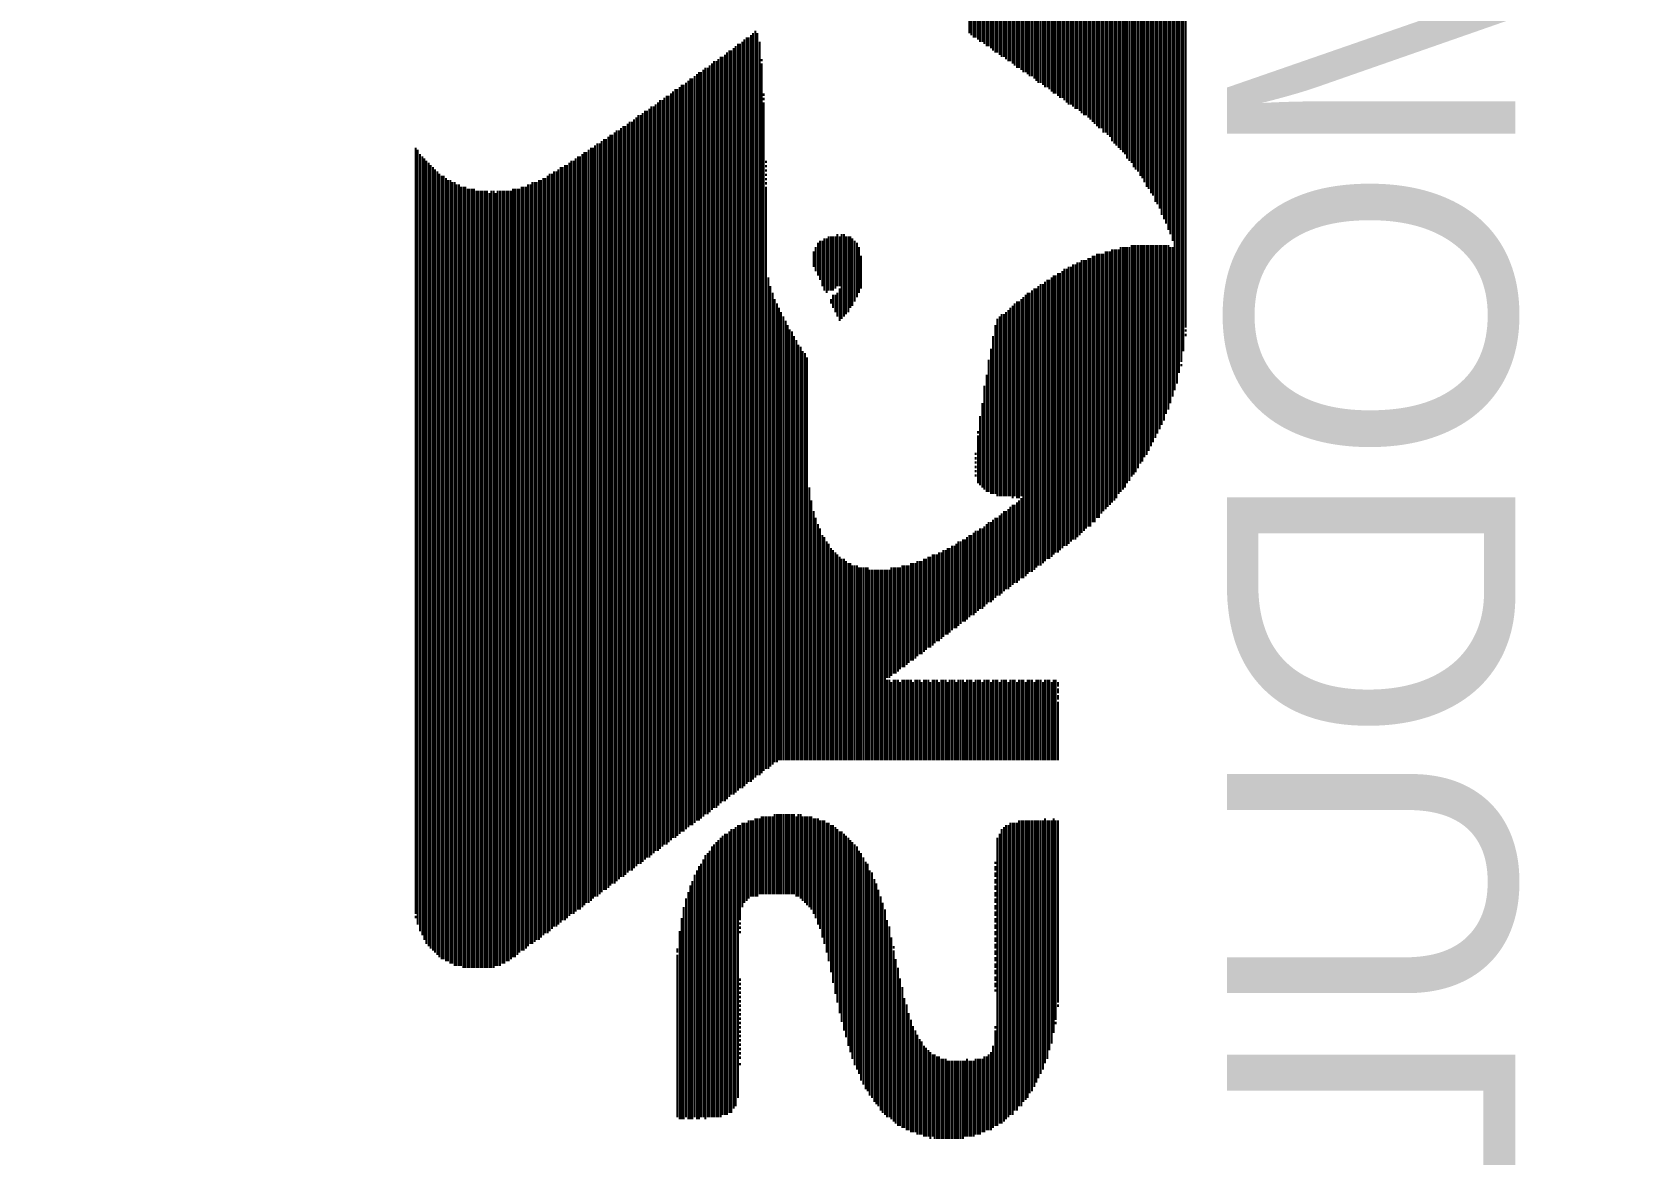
# Model space of a CAD drawing. Extents: x -163 to 81, y -104 to 74.
# Drawn here: x -101.23 to -96.873, y -23.603 to -20.541 of the extents above; entities that cross this region are included whole.
import ezdxf

# ---------------------------------------------------------------- set-up
doc = ezdxf.new("R2010")
doc.units = 0
doc.layers.add('PG_DISPLAY_TOP', color=85, linetype='CONTINUOUS')
doc.layers.add('PG_SILKSCREEN_TOP', color=7, linetype='CONTINUOUS')

msp = doc.modelspace()

# ---------------------------------------------------------------- linework, layer by layer
at = {"layer": 'PG_DISPLAY_TOP', "const_width": 0.1524}
msp.add_lwpolyline([(-102.489, -9.4996, 1), (-102.489, -52.4764, 1), (-102.489, -9.4996)], format="xyb", dxfattribs=at)
at = {"layer": 'PG_DISPLAY_TOP'}
for points in [[(-98.67138, -18.513552), (-98.67138, -20.544282)], [(-98.665538, -18.519394), (-98.665538, -20.550378)], [(-98.659696, -18.525236), (-98.659696, -20.55622)], [(-98.653854, -18.525236), (-98.653854, -20.55622)], [(-98.648012, -18.531078), (-98.648012, -20.562062)], [(-98.641916, -18.537174), (-98.641916, -20.568158)], [(-98.636074, -18.543016), (-98.636074, -20.568158)], [(-98.630232, -18.548858), (-98.630232, -20.574)], [(-98.62439, -18.548858), (-98.62439, -20.579842)], [(-98.618294, -18.5547), (-98.618294, -20.579842)], [(-98.612452, -18.560796), (-98.612452, -20.585684)], [(-98.60661, -18.566638), (-98.60661, -20.59178)], [(-98.600514, -18.566638), (-98.600514, -20.597622)], [(-98.594672, -18.57248), (-98.594672, -20.597622)], [(-98.58883, -18.578322), (-98.58883, -20.603464)], [(-98.582988, -18.584418), (-98.582988, -20.609306)], [(-98.576892, -18.59026), (-98.576892, -20.609306)], [(-98.57105, -18.59026), (-98.57105, -20.615402)], [(-98.565208, -18.596102), (-98.565208, -20.621244)], [(-98.559366, -18.601944), (-98.559366, -20.621244)], [(-98.553524, -18.607786), (-98.553524, -20.627086)], [(-98.547428, -18.613882), (-98.547428, -20.632928)], [(-98.541586, -18.613882), (-98.541586, -20.639024)], [(-98.535744, -18.619724), (-98.535744, -20.639024)], [(-98.529902, -18.625566), (-98.529902, -20.644866)], [(-98.523806, -18.631662), (-98.523806, -20.650708)], [(-98.517964, -18.631662), (-98.517964, -20.650708)], [(-98.512122, -18.637504), (-98.512122, -20.65655)], [(-98.50628, -18.643346), (-98.50628, -20.662392)], [(-98.500184, -18.649188), (-98.500184, -20.662392)], [(-98.494342, -18.655284), (-98.494342, -20.668488)], [(-98.4885, -18.655284), (-98.4885, -20.67433)], [(-98.482658, -18.661126), (-98.482658, -20.680172)], [(-98.476816, -18.666968), (-98.476816, -20.680172)], [(-98.47072, -18.67281), (-98.47072, -20.686014)], [(-98.464878, -18.67281), (-98.464878, -20.69211)], [(-98.458782, -18.678906), (-98.458782, -20.69211)], [(-98.45294, -18.684748), (-98.45294, -20.697952)], [(-98.447098, -18.69059), (-98.447098, -20.703794)], [(-98.441256, -18.696432), (-98.441256, -20.709636)], [(-98.435414, -18.696432), (-98.435414, -20.709636)], [(-98.429318, -18.702274), (-98.429318, -20.715732)], [(-98.423476, -18.70837), (-98.423476, -20.721574)], [(-98.417634, -18.714212), (-98.417634, -20.721574)], [(-98.411792, -18.720054), (-98.411792, -20.727416)], [(-98.405696, -18.720054), (-98.405696, -20.733512)], [(-98.399854, -18.725896), (-98.399854, -20.739354)], [(-98.394012, -18.731992), (-98.394012, -20.739354)], [(-98.38817, -18.737834), (-98.38817, -20.745196)], [(-98.382074, -18.737834), (-98.382074, -20.751038)], [(-98.376232, -18.743676), (-98.376232, -20.751038)], [(-98.37039, -18.749518), (-98.37039, -20.75688)], [(-98.364548, -18.755614), (-98.364548, -20.762976)], [(-98.358706, -18.761456), (-98.358706, -20.768818)], [(-98.35261, -18.761456), (-98.35261, -20.768818)], [(-98.346768, -18.767298), (-98.346768, -20.77466)], [(-98.340926, -18.77314), (-98.340926, -20.780502)], [(-98.335084, -18.779236), (-98.335084, -20.786598)], [(-98.328988, -18.785078), (-98.328988, -20.79244)], [(-98.323146, -18.79092), (-98.323146, -20.798282)], [(-98.317304, -18.797016), (-98.317304, -20.804124)], [(-98.311462, -18.802858), (-98.311462, -20.804124)], [(-98.305366, -18.8087), (-98.305366, -20.816062)], [(-98.299524, -18.814542), (-98.299524, -20.816062)], [(-98.293682, -18.820384), (-98.293682, -20.821904)], [(-98.287586, -18.82648), (-98.287586, -20.827746)], [(-98.281744, -18.832322), (-98.281744, -20.839684)], [(-98.275902, -18.838164), (-98.275902, -20.845526)], [(-98.27006, -18.844006), (-98.27006, -20.851368)], [(-98.264218, -18.850102), (-98.264218, -20.85721)], [(-98.258122, -18.855944), (-98.258122, -20.863306)], [(-98.25228, -18.867628), (-98.25228, -20.869148)], [(-98.246438, -18.873724), (-98.246438, -20.87499)], [(-98.240596, -18.879566), (-98.240596, -20.886928)], [(-98.2345, -18.89125), (-98.2345, -20.89277)], [(-98.228658, -18.897092), (-98.228658, -20.898612)], [(-98.222816, -18.903188), (-98.222816, -20.91055)], [(-98.216974, -18.914872), (-98.216974, -20.916392)], [(-98.210878, -18.920714), (-98.210878, -20.922234)], [(-98.205036, -18.932652), (-98.205036, -20.934172)], [(-98.199194, -18.938494), (-98.199194, -20.940014)], [(-98.193352, -18.950432), (-98.193352, -20.951698)], [(-98.18751, -18.956274), (-98.18751, -20.963636)], [(-98.181414, -18.968212), (-98.181414, -20.969478)], [(-98.175572, -18.979896), (-98.175572, -20.981416)], [(-98.16973, -18.99158), (-98.16973, -20.987258)], [(-98.163634, -19.003518), (-98.163634, -21.004784)], [(-98.157792, -19.015202), (-98.157792, -21.01088)], [(-98.15195, -19.02714), (-98.15195, -21.022818)], [(-98.146108, -19.038824), (-98.146108, -21.040344)], [(-98.140012, -19.050762), (-98.140012, -21.052282)], [(-98.13417, -19.068288), (-98.13417, -21.063966)], [(-98.128328, -19.080226), (-98.128328, -21.081746)], [(-98.122486, -19.098006), (-98.122486, -21.09343)], [(-98.11639, -19.115786), (-98.11639, -21.11121)], [(-98.110548, -19.133312), (-98.110548, -21.518626)], [(-98.104706, -19.156934), (-98.104706, -21.500846)], [(-98.098864, -19.174714), (-98.098864, -21.471382)], [(-98.093022, -19.21002), (-98.093022, -21.441918)], [(-98.086926, -19.239738), (-98.086926, -21.4122)], [(-98.081084, -19.304508), (-98.081084, -21.34743)], [(-99.285552, -20.562062), (-99.285552, -22.598888)], [(-99.27971, -20.55622), (-99.27971, -22.593046)], [(-99.273614, -20.55622), (-99.273614, -22.587204)], [(-99.267772, -20.550378), (-99.267772, -22.587204)], [(-99.26193, -20.544282), (-99.26193, -22.581362)], [(-99.256088, -20.53844), (-99.256088, -22.57552)], [(-99.249992, -20.544282), (-99.249992, -22.569424)], [(-99.350322, -20.609306), (-99.350322, -22.646132)], [(-99.34448, -20.609306), (-99.34448, -22.64029)], [(-99.338638, -20.603464), (-99.338638, -22.64029)], [(-99.332796, -20.597622), (-99.332796, -22.634448)], [(-99.3267, -20.59178), (-99.3267, -22.628606)], [(-99.320858, -20.59178), (-99.320858, -22.62251)], [(-99.315016, -20.585684), (-99.315016, -22.62251)], [(-99.309174, -20.579842), (-99.309174, -22.616668)], [(-99.303078, -20.574), (-99.303078, -22.610826)], [(-99.297236, -20.574), (-99.297236, -22.604984)], [(-99.291394, -20.568158), (-99.291394, -22.604984)], [(-99.24415, -20.568158), (-99.24415, -22.569424)], [(-99.409504, -20.650708), (-99.409504, -22.693376)], [(-99.403662, -20.650708), (-99.403662, -22.687534)], [(-99.39782, -20.644866), (-99.39782, -22.681692)], [(-99.391724, -20.639024), (-99.391724, -22.675596)], [(-99.385882, -20.639024), (-99.385882, -22.675596)], [(-99.38004, -20.632928), (-99.38004, -22.670008)], [(-99.374198, -20.627086), (-99.374198, -22.663912)], [(-99.368102, -20.621244), (-99.368102, -22.65807)], [(-99.36226, -20.621244), (-99.36226, -22.65807)], [(-99.356418, -20.615402), (-99.356418, -22.652228)], [(-99.238308, -20.615402), (-99.238308, -20.621244)], [(-99.238308, -20.627086), (-99.238308, -22.563582)], [(-99.46259, -20.69211), (-99.46259, -22.728936)], [(-99.456748, -20.686014), (-99.456748, -22.723094)], [(-99.450906, -20.686014), (-99.450906, -22.723094)], [(-99.44481, -20.680172), (-99.44481, -22.716998)], [(-99.438968, -20.67433), (-99.438968, -22.711156)], [(-99.433126, -20.668488), (-99.433126, -22.705314)], [(-99.427284, -20.668488), (-99.427284, -22.705314)], [(-99.421188, -20.662392), (-99.421188, -22.699472)], [(-99.415346, -20.65655), (-99.415346, -22.693376)], [(-99.527614, -20.739354), (-99.527614, -22.77618)], [(-99.521772, -20.733512), (-99.521772, -22.77618)], [(-99.515676, -20.727416), (-99.515676, -22.770084)], [(-99.509834, -20.727416), (-99.509834, -22.764242)], [(-99.503992, -20.721574), (-99.503992, -22.7584)], [(-99.497896, -20.715732), (-99.497896, -22.7584)], [(-99.492054, -20.715732), (-99.492054, -22.752558)], [(-99.486212, -20.709636), (-99.486212, -22.746716)], [(-99.48037, -20.703794), (-99.48037, -22.74062)], [(-99.474274, -20.697952), (-99.474274, -22.74062)], [(-99.468432, -20.697952), (-99.468432, -22.734778)], [(-99.232466, -20.709636), (-99.232466, -20.715732)], [(-99.232466, -20.721574), (-99.232466, -20.727416)], [(-99.232466, -20.733512), (-99.232466, -22.55774)], [(-99.586542, -20.780502), (-99.586542, -22.823424)], [(-99.5807, -20.77466), (-99.5807, -22.817582)], [(-99.574858, -20.768818), (-99.574858, -22.811486)], [(-99.569016, -20.768818), (-99.569016, -22.811486)], [(-99.56292, -20.762976), (-99.56292, -22.805644)], [(-99.557078, -20.75688), (-99.557078, -22.799802)], [(-99.551236, -20.75688), (-99.551236, -22.793706)], [(-99.545394, -20.751038), (-99.545394, -22.793706)], [(-99.539298, -20.745196), (-99.539298, -22.787864)], [(-99.533456, -20.745196), (-99.533456, -22.782022)], [(-99.657408, -20.827746), (-99.657408, -22.87651)], [(-99.651566, -20.821904), (-99.651566, -22.870668)], [(-99.645724, -20.821904), (-99.645724, -22.864826)], [(-99.639628, -20.816062), (-99.639628, -22.864826)], [(-99.633786, -20.81022), (-99.633786, -22.85873)], [(-99.627944, -20.81022), (-99.627944, -22.852888)], [(-99.622102, -20.804124), (-99.622102, -22.847046)], [(-99.616006, -20.798282), (-99.616006, -22.847046)], [(-99.610164, -20.798282), (-99.610164, -22.841204)], [(-99.604322, -20.79244), (-99.604322, -22.835108)], [(-99.59848, -20.786598), (-99.59848, -22.829266)], [(-99.592384, -20.786598), (-99.592384, -22.829266)], [(-100.182934, -20.85721), (-100.182934, -22.947376)], [(-100.177092, -20.863306), (-100.177092, -22.97684)], [(-99.722432, -20.869148), (-99.722432, -22.923754)], [(-99.71659, -20.869148), (-99.71659, -22.917912)], [(-99.710494, -20.863306), (-99.710494, -22.917912)], [(-99.704652, -20.85721), (-99.704652, -22.911816)], [(-99.69881, -20.85721), (-99.69881, -22.905974)], [(-99.692968, -20.851368), (-99.692968, -22.900132)], [(-99.687126, -20.845526), (-99.687126, -22.900132)], [(-99.68103, -20.845526), (-99.68103, -22.89429)], [(-99.675188, -20.839684), (-99.675188, -22.888194)], [(-99.669092, -20.833588), (-99.669092, -22.882352)], [(-99.663504, -20.833588), (-99.663504, -22.882352)], [(-100.170996, -20.87499), (-100.170996, -22.99462)], [(-100.165154, -20.881086), (-100.165154, -23.006304)], [(-100.159312, -20.886928), (-100.159312, -23.018242)], [(-100.15347, -20.89277), (-100.15347, -23.029926)], [(-100.147374, -20.898612), (-100.147374, -23.036022)], [(-100.141532, -20.904708), (-100.141532, -23.041864)], [(-100.13569, -20.91055), (-100.13569, -23.047706)], [(-99.787202, -20.91055), (-99.787202, -22.970998)], [(-99.78136, -20.91055), (-99.78136, -22.965156)], [(-99.775518, -20.904708), (-99.775518, -22.965156)], [(-99.769676, -20.904708), (-99.769676, -22.959314)], [(-99.76358, -20.898612), (-99.76358, -22.953218)], [(-99.757738, -20.89277), (-99.757738, -22.947376)], [(-99.751896, -20.89277), (-99.751896, -22.947376)], [(-99.746054, -20.886928), (-99.746054, -22.94128)], [(-99.740212, -20.881086), (-99.740212, -22.935438)], [(-99.734116, -20.881086), (-99.734116, -22.935438)], [(-99.728274, -20.87499), (-99.728274, -22.929596)], [(-99.226624, -20.89277), (-99.226624, -20.898612)], [(-99.226624, -20.904708), (-99.226624, -20.91055)], [(-100.129848, -20.916392), (-100.129848, -23.053548)], [(-100.124006, -20.922234), (-100.124006, -23.05939)], [(-100.11791, -20.928076), (-100.11791, -23.065486)], [(-100.112068, -20.934172), (-100.112068, -23.071328)], [(-100.106226, -20.934172), (-100.106226, -23.071328)], [(-100.100384, -20.940014), (-100.100384, -23.07717)], [(-100.094288, -20.945856), (-100.094288, -23.07717)], [(-100.088446, -20.945856), (-100.088446, -23.083012)], [(-100.082604, -20.951698), (-100.082604, -23.083012)], [(-100.076508, -20.951698), (-100.076508, -23.089108)], [(-100.070666, -20.957794), (-100.070666, -23.089108)], [(-100.064824, -20.957794), (-100.064824, -23.089108)], [(-99.875848, -20.957794), (-99.875848, -23.036022)], [(-99.870006, -20.957794), (-99.870006, -23.029926)], [(-99.864164, -20.951698), (-99.864164, -23.029926)], [(-99.858322, -20.951698), (-99.858322, -23.024084)], [(-99.852226, -20.951698), (-99.852226, -23.018242)], [(-99.846384, -20.945856), (-99.846384, -23.018242)], [(-99.840542, -20.945856), (-99.840542, -23.0124)], [(-99.8347, -20.940014), (-99.8347, -23.006304)], [(-99.828604, -20.940014), (-99.828604, -23.000462)], [(-99.822762, -20.934172), (-99.822762, -23.000462)], [(-99.81692, -20.928076), (-99.81692, -22.99462)], [(-99.811078, -20.928076), (-99.811078, -22.988778)], [(-99.804982, -20.922234), (-99.804982, -22.982682)], [(-99.79914, -20.922234), (-99.79914, -22.982682)], [(-99.793298, -20.916392), (-99.793298, -22.97684)], [(-99.226624, -20.916392), (-99.226624, -20.922234)], [(-99.226624, -20.928076), (-99.226624, -20.934172)], [(-99.226624, -20.940014), (-99.226624, -20.945856)], [(-99.226624, -20.951698), (-99.226624, -20.957794)], [(-100.058982, -20.963636), (-100.058982, -23.089108)], [(-100.052886, -20.963636), (-100.052886, -23.09495)], [(-100.047044, -20.963636), (-100.047044, -23.09495)], [(-100.041202, -20.969478), (-100.041202, -23.09495)], [(-100.03536, -20.969478), (-100.03536, -23.09495)], [(-100.029518, -20.969478), (-100.029518, -23.09495)], [(-100.023422, -20.969478), (-100.023422, -23.09495)], [(-100.01758, -20.97532), (-100.01758, -23.09495)], [(-100.011738, -20.97532), (-100.011738, -23.09495)], [(-100.005896, -20.97532), (-100.005896, -23.09495)], [(-99.9998, -20.97532), (-99.9998, -23.09495)], [(-99.993958, -20.97532), (-99.993958, -23.09495)], [(-99.988116, -20.97532), (-99.988116, -23.09495)], [(-99.982274, -20.981416), (-99.982274, -23.09495)], [(-99.976178, -20.97532), (-99.976178, -23.09495)], [(-99.970336, -20.97532), (-99.970336, -23.09495)], [(-99.964494, -20.981416), (-99.964494, -23.089108)], [(-99.958652, -20.97532), (-99.958652, -23.089108)], [(-99.95281, -20.97532), (-99.95281, -23.089108)], [(-99.946714, -20.97532), (-99.946714, -23.083012)], [(-99.940872, -20.97532), (-99.940872, -23.083012)], [(-99.934776, -20.97532), (-99.934776, -23.07717)], [(-99.928934, -20.97532), (-99.928934, -23.07717)], [(-99.923092, -20.97532), (-99.923092, -23.071328)], [(-99.91725, -20.969478), (-99.91725, -23.065486)], [(-99.911408, -20.969478), (-99.911408, -23.065486)], [(-99.905312, -20.969478), (-99.905312, -23.05939)], [(-99.89947, -20.969478), (-99.89947, -23.053548)], [(-99.893628, -20.963636), (-99.893628, -23.047706)], [(-99.887786, -20.963636), (-99.887786, -23.047706)], [(-99.88169, -20.963636), (-99.88169, -23.041864)], [(-99.226624, -20.963636), (-99.226624, -22.551898)], [(-99.090734, -21.12899), (-99.090734, -21.194014)], [(-99.084892, -21.117052), (-99.084892, -21.205698)], [(-99.078796, -21.11121), (-99.078796, -21.217382)], [(-99.072954, -21.11121), (-99.072954, -21.235162)], [(-99.067112, -21.105368), (-99.067112, -21.2471)], [(-99.061016, -21.105368), (-99.061016, -21.252942)], [(-99.055174, -21.099526), (-99.055174, -21.2471)], [(-99.049332, -21.099526), (-99.049332, -21.2471)], [(-99.04349, -21.099526), (-99.04349, -21.2471)], [(-99.037394, -21.099526), (-99.037394, -21.241004)], [(-99.031552, -21.09343), (-99.031552, -21.235162)], [(-99.02571, -21.099526), (-99.02571, -21.235162)], [(-99.019868, -21.09343), (-99.019868, -21.323808)], [(-99.014026, -21.09343), (-99.014026, -21.317966)], [(-99.00793, -21.099526), (-99.00793, -21.31187)], [(-99.002088, -21.099526), (-99.002088, -21.306028)], [(-98.996246, -21.099526), (-98.996246, -21.29409)], [(-98.990404, -21.105368), (-98.990404, -21.288248)], [(-98.984308, -21.11121), (-98.984308, -21.276564)], [(-98.978466, -21.117052), (-98.978466, -21.264626)], [(-98.972624, -21.12899), (-98.972624, -21.252942)], [(-98.258122, -21.12899), (-98.258122, -21.795994)], [(-98.25228, -21.12899), (-98.25228, -21.790152)], [(-98.246438, -21.12899), (-98.246438, -21.78431)], [(-98.240596, -21.12899), (-98.240596, -21.772372)], [(-98.2345, -21.12899), (-98.2345, -21.76653)], [(-98.228658, -21.122894), (-98.228658, -21.754592)], [(-98.222816, -21.122894), (-98.222816, -21.749004)], [(-98.216974, -21.122894), (-98.216974, -21.742908)], [(-98.210878, -21.122894), (-98.210878, -21.731224)], [(-98.205036, -21.122894), (-98.205036, -21.719286)], [(-98.199194, -21.122894), (-98.199194, -21.713444)], [(-98.193352, -21.122894), (-98.193352, -21.701506)], [(-98.18751, -21.122894), (-98.18751, -21.695664)], [(-98.181414, -21.122894), (-98.181414, -21.68398)], [(-98.175572, -21.122894), (-98.175572, -21.672042)], [(-98.16973, -21.122894), (-98.16973, -21.660358)], [(-98.163634, -21.122894), (-98.163634, -21.64842)], [(-98.157792, -21.122894), (-98.157792, -21.636736)], [(-98.15195, -21.122894), (-98.15195, -21.624798)], [(-98.146108, -21.122894), (-98.146108, -21.613114)], [(-98.140012, -21.122894), (-98.140012, -21.601176)], [(-98.13417, -21.122894), (-98.13417, -21.583396)], [(-98.128328, -21.122894), (-98.128328, -21.571712)], [(-98.122486, -21.12899), (-98.122486, -21.553932)], [(-98.11639, -21.12899), (-98.11639, -21.536406)], [(-99.096576, -21.140674), (-99.096576, -21.182076)], [(-98.966782, -21.152612), (-98.966782, -21.241004)], [(-98.38817, -21.176234), (-98.38817, -21.926042)], [(-98.382074, -21.176234), (-98.382074, -21.926042)], [(-98.376232, -21.170138), (-98.376232, -21.919946)], [(-98.37039, -21.170138), (-98.37039, -21.914104)], [(-98.364548, -21.164296), (-98.364548, -21.908262)], [(-98.358706, -21.164296), (-98.358706, -21.90242)], [(-98.35261, -21.164296), (-98.35261, -21.896324)], [(-98.346768, -21.158454), (-98.346768, -21.890482)], [(-98.340926, -21.158454), (-98.340926, -21.890482)], [(-98.335084, -21.152612), (-98.335084, -21.878798)], [(-98.328988, -21.152612), (-98.328988, -21.878798)], [(-98.323146, -21.146516), (-98.323146, -21.86686)], [(-98.317304, -21.146516), (-98.317304, -21.86686)], [(-98.311462, -21.146516), (-98.311462, -21.855176)], [(-98.305366, -21.146516), (-98.305366, -21.84908)], [(-98.299524, -21.140674), (-98.299524, -21.843238)], [(-98.293682, -21.140674), (-98.293682, -21.837396)], [(-98.287586, -21.140674), (-98.287586, -21.831554)], [(-98.281744, -21.134832), (-98.281744, -21.825712)], [(-98.275902, -21.134832), (-98.275902, -21.819616)], [(-98.27006, -21.134832), (-98.27006, -21.813774)], [(-98.264218, -21.134832), (-98.264218, -21.80209)], [(-99.220528, -21.21154), (-99.220528, -22.551898)], [(-98.458782, -21.217382), (-98.458782, -21.979128)], [(-98.45294, -21.217382), (-98.45294, -21.979128)], [(-98.447098, -21.21154), (-98.447098, -21.973286)], [(-98.441256, -21.205698), (-98.441256, -21.96719)], [(-98.435414, -21.205698), (-98.435414, -21.961348)], [(-98.429318, -21.199856), (-98.429318, -21.961348)], [(-98.423476, -21.199856), (-98.423476, -21.955506)], [(-98.417634, -21.194014), (-98.417634, -21.949664)], [(-98.411792, -21.187918), (-98.411792, -21.943822)], [(-98.405696, -21.187918), (-98.405696, -21.943822)], [(-98.399854, -21.182076), (-98.399854, -21.937726)], [(-98.394012, -21.182076), (-98.394012, -21.931884)], [(-99.214686, -21.235162), (-99.214686, -22.545802)], [(-99.20859, -21.252942), (-99.20859, -22.53996)], [(-99.04349, -21.258784), (-99.04349, -21.29409)], [(-99.037394, -21.258784), (-99.037394, -21.306028)], [(-99.031552, -21.252942), (-99.031552, -21.317966)], [(-99.02571, -21.241004), (-99.02571, -21.32965)], [(-98.517964, -21.258784), (-98.517964, -22.026372)], [(-98.512122, -21.252942), (-98.512122, -22.020276)], [(-98.50628, -21.252942), (-98.50628, -22.014434)], [(-98.500184, -21.2471), (-98.500184, -22.014434)], [(-98.494342, -21.241004), (-98.494342, -22.008592)], [(-98.4885, -21.241004), (-98.4885, -22.00275)], [(-98.482658, -21.235162), (-98.482658, -21.996908)], [(-98.476816, -21.22932), (-98.476816, -21.996908)], [(-98.47072, -21.22932), (-98.47072, -21.990812)], [(-98.464878, -21.223478), (-98.464878, -21.98497)], [(-99.202748, -21.270722), (-99.202748, -22.534118)], [(-99.196906, -21.282406), (-99.196906, -22.534118)], [(-99.191064, -21.29409), (-99.191064, -22.528276)], [(-99.185222, -21.306028), (-99.185222, -22.528276)], [(-99.049332, -21.270722), (-99.049332, -21.282406)], [(-98.57105, -21.306028), (-98.57105, -21.807932)], [(-98.565208, -21.300186), (-98.565208, -21.807932)], [(-98.559366, -21.29409), (-98.559366, -21.807932)], [(-98.553524, -21.288248), (-98.553524, -21.813774)], [(-98.547428, -21.282406), (-98.547428, -21.807932)], [(-98.541586, -21.276564), (-98.541586, -21.813774)], [(-98.535744, -21.276564), (-98.535744, -21.813774)], [(-98.529902, -21.270722), (-98.529902, -21.807932)], [(-98.523806, -21.264626), (-98.523806, -22.032214)], [(-99.179126, -21.317966), (-99.179126, -22.528276)], [(-99.173284, -21.32965), (-99.173284, -22.528276)], [(-99.167442, -21.341588), (-99.167442, -22.528276)], [(-98.600514, -21.341588), (-98.600514, -21.80209)], [(-98.594672, -21.323808), (-98.594672, -21.807932)], [(-98.58883, -21.317966), (-98.58883, -21.807932)], [(-98.582988, -21.31187), (-98.582988, -21.807932)], [(-98.576892, -21.31187), (-98.576892, -21.807932)], [(-99.1616, -21.353272), (-99.1616, -22.528276)], [(-99.155504, -21.359114), (-99.155504, -22.528276)], [(-99.149662, -21.371052), (-99.149662, -22.528276)], [(-99.14382, -21.382736), (-99.14382, -22.528276)], [(-99.137978, -21.394674), (-99.137978, -22.528276)], [(-98.60661, -21.371052), (-98.60661, -21.80209)], [(-98.081084, -21.353272), (-98.081084, -21.359114)], [(-98.081084, -21.36521), (-98.081084, -21.371052)], [(-99.131882, -21.400516), (-99.131882, -22.528276)], [(-99.12604, -21.4122), (-99.12604, -22.528276)], [(-99.120198, -21.418296), (-99.120198, -22.528276)], [(-99.114356, -21.42998), (-99.114356, -22.528276)], [(-98.618294, -21.435822), (-98.618294, -21.795994)], [(-98.612452, -21.406358), (-98.612452, -21.80209)], [(-98.62439, -21.477224), (-98.62439, -21.795994)], [(-98.093022, -21.44776), (-98.093022, -21.453602)], [(-98.630232, -21.506688), (-98.630232, -21.790152)], [(-98.636074, -21.553932), (-98.636074, -21.78431)], [(-98.641916, -21.589492), (-98.641916, -21.778468)], [(-98.648012, -21.630894), (-98.648012, -21.636736)], [(-98.648012, -21.642578), (-98.648012, -21.772372)], [(-98.653854, -21.689822), (-98.653854, -21.695664)], [(-98.653854, -21.701506), (-98.653854, -21.707602)], [(-98.653854, -21.713444), (-98.653854, -21.719286)], [(-98.653854, -21.725128), (-98.653854, -21.731224)], [(-98.653854, -21.737066), (-98.653854, -21.742908)], [(-99.108514, -21.78431), (-99.108514, -22.528276)], [(-98.653854, -21.749004), (-98.653854, -21.754592)], [(-99.102418, -21.819616), (-99.102418, -22.528276)], [(-98.541586, -21.825712), (-98.541586, -22.044152)], [(-98.535744, -21.819616), (-98.535744, -22.038056)], [(-98.529902, -21.813774), (-98.529902, -22.032214)], [(-99.096576, -21.84908), (-99.096576, -22.528276)], [(-99.090734, -21.86686), (-99.090734, -22.528276)], [(-98.60661, -21.872702), (-98.60661, -22.091396)], [(-98.600514, -21.86686), (-98.600514, -22.0853)], [(-98.594672, -21.86686), (-98.594672, -22.079458)], [(-98.58883, -21.861018), (-98.58883, -22.079458)], [(-98.582988, -21.855176), (-98.582988, -22.073616)], [(-98.576892, -21.84908), (-98.576892, -22.06752)], [(-98.57105, -21.84908), (-98.57105, -22.061678)], [(-98.565208, -21.843238), (-98.565208, -22.061678)], [(-98.559366, -21.837396), (-98.559366, -22.055836)], [(-98.553524, -21.831554), (-98.553524, -22.049994)], [(-98.547428, -21.831554), (-98.547428, -22.044152)], [(-99.084892, -21.88464), (-99.084892, -22.528276)], [(-99.078796, -21.896324), (-99.078796, -22.528276)], [(-99.072954, -21.914104), (-99.072954, -22.528276)], [(-98.67138, -21.914104), (-98.67138, -22.138386)], [(-98.665538, -21.914104), (-98.665538, -22.132544)], [(-98.659696, -21.908262), (-98.659696, -22.132544)], [(-98.653854, -21.90242), (-98.653854, -22.126702)], [(-98.648012, -21.90242), (-98.648012, -22.12086)], [(-98.641916, -21.896324), (-98.641916, -22.115018)], [(-98.636074, -21.896324), (-98.636074, -22.115018)], [(-98.630232, -21.890482), (-98.630232, -22.108922)], [(-98.62439, -21.88464), (-98.62439, -22.10308)], [(-98.618294, -21.878798), (-98.618294, -22.097238)], [(-98.612452, -21.878798), (-98.612452, -22.097238)], [(-99.067112, -21.919946), (-99.067112, -22.528276)], [(-99.061016, -21.931884), (-99.061016, -22.528276)], [(-99.055174, -21.937726), (-99.055174, -22.528276)], [(-99.049332, -21.949664), (-99.049332, -22.528276)], [(-99.04349, -21.955506), (-99.04349, -22.528276)], [(-99.037394, -21.961348), (-99.037394, -22.528276)], [(-98.754184, -21.961348), (-98.754184, -22.20341)], [(-98.748088, -21.961348), (-98.748088, -22.197568)], [(-98.742246, -21.955506), (-98.742246, -22.191726)], [(-98.736404, -21.955506), (-98.736404, -22.18563)], [(-98.730562, -21.949664), (-98.730562, -22.18563)], [(-98.72472, -21.949664), (-98.72472, -22.179788)], [(-98.718624, -21.943822), (-98.718624, -22.173946)], [(-98.712782, -21.943822), (-98.712782, -22.168104)], [(-98.70694, -21.937726), (-98.70694, -22.168104)], [(-98.701098, -21.931884), (-98.701098, -22.162008)], [(-98.695002, -21.931884), (-98.695002, -22.156166)], [(-98.68916, -21.926042), (-98.68916, -22.150324)], [(-98.683318, -21.926042), (-98.683318, -22.150324)], [(-98.677476, -21.919946), (-98.677476, -22.144482)], [(-99.031552, -21.96719), (-99.031552, -22.528276)], [(-99.02571, -21.973286), (-99.02571, -22.528276)], [(-99.019868, -21.979128), (-99.019868, -22.528276)], [(-99.014026, -21.979128), (-99.014026, -22.528276)], [(-99.00793, -21.98497), (-99.00793, -22.528276)], [(-99.002088, -21.990812), (-99.002088, -22.528276)], [(-98.996246, -21.990812), (-98.996246, -22.528276)], [(-98.990404, -21.996908), (-98.990404, -22.528276)], [(-98.984308, -21.996908), (-98.984308, -22.528276)], [(-98.978466, -21.996908), (-98.978466, -22.528276)], [(-98.972624, -22.00275), (-98.972624, -22.528276)], [(-98.966782, -22.00275), (-98.966782, -22.528276)], [(-98.960686, -22.00275), (-98.960686, -22.528276)], [(-98.954844, -22.00275), (-98.954844, -22.528276)], [(-98.949002, -22.00275), (-98.949002, -22.528276)], [(-98.883978, -22.00275), (-98.883978, -22.297898)], [(-98.878136, -22.00275), (-98.878136, -22.292056)], [(-98.872294, -22.00275), (-98.872294, -22.292056)], [(-98.866198, -22.00275), (-98.866198, -22.286214)], [(-98.860356, -22.00275), (-98.860356, -22.280118)], [(-98.854514, -21.996908), (-98.854514, -22.274276)], [(-98.848672, -21.996908), (-98.848672, -22.274276)], [(-98.842576, -21.996908), (-98.842576, -22.268434)], [(-98.836734, -21.996908), (-98.836734, -22.262592)], [(-98.830892, -21.990812), (-98.830892, -22.256496)], [(-98.82505, -21.990812), (-98.82505, -22.256496)], [(-98.819208, -21.990812), (-98.819208, -22.250654)], [(-98.813112, -21.98497), (-98.813112, -22.244812)], [(-98.80727, -21.98497), (-98.80727, -22.23897)], [(-98.801428, -21.98497), (-98.801428, -22.23897)], [(-98.795586, -21.979128), (-98.795586, -22.232874)], [(-98.78949, -21.979128), (-98.78949, -22.227032)], [(-98.783648, -21.973286), (-98.783648, -22.22119)], [(-98.777806, -21.973286), (-98.777806, -22.22119)], [(-98.771964, -21.96719), (-98.771964, -22.215094)], [(-98.765868, -21.96719), (-98.765868, -22.209506)], [(-98.760026, -21.96719), (-98.760026, -22.20341)], [(-98.94316, -22.008592), (-98.94316, -22.528276)], [(-98.937318, -22.008592), (-98.937318, -22.528276)], [(-98.931222, -22.008592), (-98.931222, -22.528276)], [(-98.92538, -22.008592), (-98.92538, -22.528276)], [(-98.919538, -22.008592), (-98.919538, -22.528276)], [(-98.913442, -22.008592), (-98.913442, -22.528276)], [(-98.9076, -22.008592), (-98.9076, -22.528276)], [(-98.901758, -22.008592), (-98.901758, -22.528276)], [(-98.895916, -22.008592), (-98.895916, -22.30374)], [(-98.88982, -22.008592), (-98.88982, -22.30374)], [(-98.895916, -22.309582), (-98.895916, -22.528276)], [(-98.88982, -22.309582), (-98.88982, -22.528276)], [(-98.878136, -22.309582), (-98.878136, -22.528276)], [(-98.872294, -22.309582), (-98.872294, -22.528276)], [(-98.866198, -22.309582), (-98.866198, -22.528276)], [(-98.854514, -22.309582), (-98.854514, -22.528276)], [(-98.848672, -22.309582), (-98.848672, -22.528276)], [(-98.842576, -22.309582), (-98.842576, -22.528276)], [(-98.836734, -22.309582), (-98.836734, -22.528276)], [(-98.830892, -22.309582), (-98.830892, -22.528276)], [(-98.819208, -22.309582), (-98.819208, -22.528276)], [(-98.813112, -22.309582), (-98.813112, -22.528276)], [(-98.80727, -22.309582), (-98.80727, -22.528276)], [(-98.795586, -22.309582), (-98.795586, -22.528276)], [(-98.78949, -22.309582), (-98.78949, -22.528276)], [(-98.783648, -22.309582), (-98.783648, -22.528276)], [(-98.771964, -22.309582), (-98.771964, -22.528276)], [(-98.765868, -22.309582), (-98.765868, -22.528276)], [(-98.760026, -22.309582), (-98.760026, -22.528276)], [(-98.748088, -22.309582), (-98.748088, -22.528276)], [(-98.742246, -22.309582), (-98.742246, -22.528276)], [(-98.736404, -22.309582), (-98.736404, -22.528276)], [(-98.72472, -22.309582), (-98.72472, -22.528276)], [(-98.718624, -22.309582), (-98.718624, -22.528276)], [(-98.712782, -22.309582), (-98.712782, -22.528276)], [(-98.701098, -22.309582), (-98.701098, -22.528276)], [(-98.695002, -22.309582), (-98.695002, -22.528276)], [(-98.68916, -22.309582), (-98.68916, -22.528276)], [(-98.677476, -22.309582), (-98.677476, -22.528276)], [(-98.67138, -22.309582), (-98.67138, -22.528276)], [(-98.665538, -22.309582), (-98.665538, -22.528276)], [(-98.653854, -22.309582), (-98.653854, -22.528276)], [(-98.648012, -22.309582), (-98.648012, -22.528276)], [(-98.641916, -22.309582), (-98.641916, -22.528276)], [(-98.630232, -22.309582), (-98.630232, -22.528276)], [(-98.62439, -22.309582), (-98.62439, -22.528276)], [(-98.618294, -22.309582), (-98.618294, -22.528276)], [(-98.60661, -22.309582), (-98.60661, -22.528276)], [(-98.600514, -22.309582), (-98.600514, -22.528276)], [(-98.594672, -22.309582), (-98.594672, -22.528276)], [(-98.582988, -22.309582), (-98.582988, -22.528276)], [(-98.576892, -22.309582), (-98.576892, -22.528276)], [(-98.57105, -22.309582), (-98.57105, -22.528276)], [(-98.559366, -22.309582), (-98.559366, -22.528276)], [(-98.553524, -22.309582), (-98.553524, -22.528276)], [(-98.547428, -22.309582), (-98.547428, -22.528276)], [(-98.535744, -22.309582), (-98.535744, -22.528276)], [(-98.529902, -22.309582), (-98.529902, -22.528276)], [(-98.523806, -22.309582), (-98.523806, -22.528276)], [(-98.512122, -22.309582), (-98.512122, -22.528276)], [(-98.50628, -22.309582), (-98.50628, -22.528276)], [(-98.500184, -22.309582), (-98.500184, -22.528276)], [(-98.4885, -22.309582), (-98.4885, -22.528276)], [(-98.482658, -22.309582), (-98.482658, -22.528276)], [(-98.476816, -22.309582), (-98.476816, -22.528276)], [(-98.464878, -22.309582), (-98.464878, -22.528276)], [(-98.458782, -22.309582), (-98.458782, -22.528276)], [(-98.45294, -22.309582), (-98.45294, -22.528276)], [(-98.441256, -22.309582), (-98.441256, -22.528276)], [(-98.435414, -22.309582), (-98.435414, -22.528276)], [(-98.883978, -22.315678), (-98.883978, -22.528276)], [(-98.860356, -22.315678), (-98.860356, -22.528276)], [(-98.82505, -22.315678), (-98.82505, -22.528276)], [(-98.801428, -22.315678), (-98.801428, -22.528276)], [(-98.777806, -22.315678), (-98.777806, -22.528276)], [(-98.754184, -22.315678), (-98.754184, -22.528276)], [(-98.730562, -22.315678), (-98.730562, -22.528276)], [(-98.70694, -22.315678), (-98.70694, -22.528276)], [(-98.683318, -22.315678), (-98.683318, -22.528276)], [(-98.659696, -22.315678), (-98.659696, -22.528276)], [(-98.636074, -22.315678), (-98.636074, -22.528276)], [(-98.612452, -22.315678), (-98.612452, -22.528276)], [(-98.58883, -22.315678), (-98.58883, -22.528276)], [(-98.565208, -22.315678), (-98.565208, -22.528276)], [(-98.541586, -22.315678), (-98.541586, -22.528276)], [(-98.517964, -22.315678), (-98.517964, -22.528276)], [(-98.494342, -22.315678), (-98.494342, -22.528276)], [(-98.47072, -22.315678), (-98.47072, -22.528276)], [(-98.447098, -22.315678), (-98.447098, -22.528276)], [(-98.429318, -22.315678), (-98.429318, -22.327362)], [(-98.429318, -22.333204), (-98.429318, -22.345142)], [(-98.429318, -22.350984), (-98.429318, -22.362922)], [(-98.429318, -22.368764), (-98.429318, -22.528276)], [(-99.291394, -22.699472), (-99.291394, -22.929596)], [(-99.285552, -22.699472), (-99.285552, -22.917912)], [(-99.27971, -22.699472), (-99.27971, -22.911816)], [(-99.273614, -22.693376), (-99.273614, -22.905974)], [(-99.267772, -22.693376), (-99.267772, -22.900132)], [(-99.26193, -22.693376), (-99.26193, -22.900132)], [(-99.256088, -22.687534), (-99.256088, -22.900132)], [(-99.249992, -22.687534), (-99.249992, -22.900132)], [(-99.24415, -22.687534), (-99.24415, -22.89429)], [(-99.238308, -22.681692), (-99.238308, -22.89429)], [(-99.232466, -22.681692), (-99.232466, -22.89429)], [(-99.226624, -22.681692), (-99.226624, -22.89429)], [(-99.220528, -22.681692), (-99.220528, -22.89429)], [(-99.214686, -22.681692), (-99.214686, -22.89429)], [(-99.20859, -22.681692), (-99.20859, -22.89429)], [(-99.202748, -22.675596), (-99.202748, -22.89429)], [(-99.196906, -22.675596), (-99.196906, -22.89429)], [(-99.191064, -22.675596), (-99.191064, -22.89429)], [(-99.185222, -22.675596), (-99.185222, -22.89429)], [(-99.179126, -22.675596), (-99.179126, -22.89429)], [(-99.173284, -22.675596), (-99.173284, -22.89429)], [(-99.167442, -22.675596), (-99.167442, -22.89429)], [(-99.1616, -22.675596), (-99.1616, -22.89429)], [(-99.155504, -22.675596), (-99.155504, -22.89429)], [(-99.149662, -22.675596), (-99.149662, -22.89429)], [(-99.14382, -22.681692), (-99.14382, -22.900132)], [(-99.137978, -22.675596), (-99.137978, -22.900132)], [(-99.131882, -22.675596), (-99.131882, -22.905974)], [(-99.12604, -22.681692), (-99.12604, -22.911816)], [(-99.120198, -22.681692), (-99.120198, -22.917912)], [(-99.114356, -22.681692), (-99.114356, -22.923754)], [(-99.108514, -22.681692), (-99.108514, -22.929596)], [(-99.102418, -22.681692), (-99.102418, -22.935438)], [(-99.096576, -22.687534), (-99.096576, -22.947376)], [(-99.090734, -22.687534), (-99.090734, -22.959314)], [(-99.084892, -22.687534), (-99.084892, -22.97684)], [(-99.078796, -22.693376), (-99.078796, -22.988778)], [(-99.072954, -22.693376), (-99.072954, -23.0124)], [(-99.067112, -22.693376), (-99.067112, -23.029926)], [(-99.061016, -22.699472), (-99.061016, -23.053548)], [(-99.055174, -22.699472), (-99.055174, -23.07717)], [(-98.559366, -22.699472), (-98.559366, -23.496524)], [(-98.553524, -22.699472), (-98.553524, -23.496524)], [(-98.547428, -22.699472), (-98.547428, -23.484586)], [(-98.541586, -22.699472), (-98.541586, -23.484586)], [(-98.535744, -22.693376), (-98.535744, -23.472902)], [(-98.529902, -22.693376), (-98.529902, -23.472902)], [(-98.523806, -22.693376), (-98.523806, -23.460964)], [(-98.517964, -22.693376), (-98.517964, -23.455122)], [(-98.512122, -22.693376), (-98.512122, -23.44928)], [(-98.50628, -22.693376), (-98.50628, -23.437342)], [(-98.500184, -22.693376), (-98.500184, -23.4315)], [(-98.494342, -22.693376), (-98.494342, -23.419816)], [(-98.4885, -22.693376), (-98.4885, -23.407878)], [(-98.482658, -22.693376), (-98.482658, -23.39594)], [(-98.476816, -22.693376), (-98.476816, -23.384256)], [(-98.47072, -22.693376), (-98.47072, -23.372318)], [(-98.464878, -22.687534), (-98.464878, -23.354792)], [(-98.458782, -22.693376), (-98.458782, -23.342854)], [(-98.45294, -22.693376), (-98.45294, -23.319232)], [(-98.447098, -22.693376), (-98.447098, -23.301706)], [(-98.441256, -22.687534), (-98.441256, -23.271988)], [(-98.435414, -22.693376), (-98.435414, -23.236682)], [(-98.429318, -22.693376), (-98.429318, -23.189438)], [(-99.350322, -22.74062), (-99.350322, -23.502366)], [(-99.34448, -22.734778), (-99.34448, -23.496524)], [(-99.338638, -22.728936), (-99.338638, -23.496524)], [(-99.332796, -22.728936), (-99.332796, -23.496524)], [(-99.3267, -22.723094), (-99.3267, -23.490428)], [(-99.320858, -22.716998), (-99.320858, -23.490428)], [(-99.315016, -22.716998), (-99.315016, -23.478744)], [(-99.309174, -22.711156), (-99.309174, -23.472902)], [(-99.303078, -22.705314), (-99.303078, -23.44928)], [(-99.297236, -22.705314), (-99.297236, -22.965156)], [(-99.049332, -22.705314), (-99.049332, -23.106888)], [(-99.04349, -22.705314), (-99.04349, -23.136352)], [(-99.037394, -22.711156), (-99.037394, -23.165816)], [(-99.031552, -22.716998), (-99.031552, -23.189438)], [(-99.02571, -22.723094), (-99.02571, -23.218902)], [(-99.019868, -22.723094), (-99.019868, -23.242524)], [(-99.014026, -22.728936), (-99.014026, -23.266146)], [(-99.00793, -22.734778), (-99.00793, -23.283926)], [(-99.002088, -22.74062), (-99.002088, -23.307548)], [(-98.594672, -22.74062), (-98.594672, -23.525988)], [(-98.58883, -22.728936), (-98.58883, -23.519892)], [(-98.582988, -22.716998), (-98.582988, -23.519892)], [(-98.576892, -22.711156), (-98.576892, -23.51405)], [(-98.57105, -22.705314), (-98.57105, -23.508208)], [(-98.565208, -22.705314), (-98.565208, -23.502366)], [(-99.391724, -22.787864), (-99.391724, -23.508208)], [(-99.385882, -22.782022), (-99.385882, -23.502366)], [(-99.38004, -22.77618), (-99.38004, -23.502366)], [(-99.374198, -22.764242), (-99.374198, -23.502366)], [(-99.368102, -22.7584), (-99.368102, -23.502366)], [(-99.36226, -22.752558), (-99.36226, -23.502366)], [(-99.356418, -22.746716), (-99.356418, -23.502366)], [(-98.996246, -22.746716), (-98.996246, -23.325074)], [(-98.990404, -22.752558), (-98.990404, -23.342854)], [(-98.984308, -22.7584), (-98.984308, -23.360634)], [(-98.978466, -22.764242), (-98.978466, -23.372318)], [(-98.972624, -22.77618), (-98.972624, -23.384256)], [(-98.966782, -22.782022), (-98.966782, -23.402036)], [(-99.415346, -22.829266), (-99.415346, -23.508208)], [(-99.409504, -22.817582), (-99.409504, -23.508208)], [(-99.403662, -22.811486), (-99.403662, -23.502366)], [(-99.39782, -22.799802), (-99.39782, -23.502366)], [(-98.960686, -22.793706), (-98.960686, -23.41372)], [(-98.954844, -22.805644), (-98.954844, -23.425658)], [(-98.949002, -22.811486), (-98.949002, -23.4315)], [(-98.94316, -22.829266), (-98.94316, -23.443184)], [(-98.600514, -22.805644), (-98.600514, -22.811486)], [(-98.600514, -22.817582), (-98.600514, -22.829266)], [(-99.433126, -22.870668), (-99.433126, -23.508208)], [(-99.427284, -22.85873), (-99.427284, -23.508208)], [(-99.421188, -22.841204), (-99.421188, -23.502366)], [(-98.937318, -22.835108), (-98.937318, -23.44928)], [(-98.931222, -22.852888), (-98.931222, -23.460964)], [(-98.92538, -22.864826), (-98.92538, -23.466806)], [(-98.600514, -22.835108), (-98.600514, -22.847046)], [(-98.600514, -22.852888), (-98.600514, -22.864826)], [(-98.600514, -22.870668), (-98.600514, -22.882352)], [(-99.44481, -22.905974), (-99.44481, -23.502366)], [(-99.438968, -22.888194), (-99.438968, -23.508208)], [(-98.919538, -22.882352), (-98.919538, -23.472902)], [(-98.913442, -22.900132), (-98.913442, -23.484586)], [(-98.9076, -22.917912), (-98.9076, -23.490428)], [(-98.600514, -22.888194), (-98.600514, -22.900132)], [(-98.600514, -22.905974), (-98.600514, -22.917912)], [(-100.182934, -22.953218), (-100.182934, -22.959314)], [(-99.456748, -22.959314), (-99.456748, -23.508208)], [(-99.450906, -22.929596), (-99.450906, -23.508208)], [(-98.901758, -22.935438), (-98.901758, -23.496524)], [(-98.600514, -22.923754), (-98.600514, -22.935438)], [(-98.600514, -22.94128), (-98.600514, -22.953218)], [(-98.600514, -22.959314), (-98.600514, -22.970998)], [(-99.46259, -22.99462), (-99.46259, -23.508208)], [(-99.297236, -22.970998), (-99.297236, -22.97684)], [(-99.297236, -22.982682), (-99.297236, -22.988778)], [(-99.297236, -22.99462), (-99.297236, -23.000462)], [(-98.895916, -22.965156), (-98.895916, -23.502366)], [(-98.88982, -22.982682), (-98.88982, -23.502366)], [(-98.600514, -22.97684), (-98.600514, -22.988778)], [(-98.600514, -22.99462), (-98.600514, -23.006304)], [(-99.468432, -23.041864), (-99.468432, -23.053548)], [(-98.883978, -23.0124), (-98.883978, -23.508208)], [(-98.878136, -23.036022), (-98.878136, -23.041864)], [(-98.878136, -23.047706), (-98.878136, -23.51405)], [(-98.600514, -23.0124), (-98.600514, -23.024084)], [(-98.600514, -23.029926), (-98.600514, -23.041864)], [(-98.600514, -23.047706), (-98.600514, -23.05939)], [(-99.468432, -23.05939), (-99.468432, -23.502366)], [(-98.872294, -23.071328), (-98.872294, -23.519892)], [(-98.600514, -23.065486), (-98.600514, -23.07717)], [(-98.600514, -23.083012), (-98.600514, -23.09495)], [(-99.297236, -23.124414), (-99.297236, -23.13051)], [(-99.297236, -23.136352), (-99.297236, -23.142194)], [(-98.866198, -23.09495), (-98.866198, -23.525988)], [(-98.860356, -23.124414), (-98.860356, -23.525988)], [(-98.600514, -23.100792), (-98.600514, -23.11273)], [(-98.600514, -23.118572), (-98.600514, -23.13051)], [(-98.600514, -23.136352), (-98.600514, -23.148036)], [(-99.297236, -23.148036), (-99.297236, -23.153878)], [(-99.297236, -23.159974), (-99.297236, -23.165816)], [(-99.297236, -23.171658), (-99.297236, -23.1775)], [(-98.854514, -23.148036), (-98.854514, -23.53183)], [(-98.848672, -23.1775), (-98.848672, -23.53183)], [(-98.600514, -23.153878), (-98.600514, -23.159974)], [(-99.297236, -23.183596), (-99.297236, -23.189438)], [(-99.297236, -23.19528), (-99.297236, -23.201122)], [(-99.297236, -23.207218), (-99.297236, -23.21306)], [(-99.297236, -23.218902), (-99.297236, -23.224744)], [(-98.842576, -23.19528), (-98.842576, -23.537672)], [(-98.836734, -23.218902), (-98.836734, -23.537672)], [(-98.429318, -23.19528), (-98.429318, -23.201122)], [(-99.297236, -23.230586), (-99.297236, -23.236682)], [(-99.297236, -23.242524), (-99.297236, -23.248366)], [(-99.297236, -23.254462), (-99.297236, -23.260304)], [(-99.297236, -23.266146), (-99.297236, -23.271988)], [(-98.830892, -23.236682), (-98.830892, -23.543514)], [(-98.82505, -23.254462), (-98.82505, -23.543514)], [(-98.819208, -23.266146), (-98.819208, -23.543514)], [(-98.600514, -23.254462), (-98.600514, -23.260304)], [(-98.600514, -23.266146), (-98.600514, -23.525988)], [(-98.435414, -23.242524), (-98.435414, -23.248366)], [(-99.297236, -23.278084), (-99.297236, -23.283926)], [(-99.297236, -23.289768), (-99.297236, -23.29561)], [(-99.297236, -23.301706), (-99.297236, -23.307548)], [(-98.813112, -23.278084), (-98.813112, -23.54961)], [(-98.80727, -23.289768), (-98.80727, -23.54961)], [(-98.801428, -23.29561), (-98.801428, -23.54961)], [(-98.795586, -23.307548), (-98.795586, -23.555452)], [(-98.60661, -23.307548), (-98.60661, -23.53183)], [(-99.297236, -23.31339), (-99.297236, -23.319232)], [(-99.297236, -23.325074), (-99.297236, -23.33117)], [(-99.297236, -23.337012), (-99.297236, -23.342854)], [(-99.297236, -23.354792), (-99.297236, -23.360634)], [(-98.78949, -23.31339), (-98.78949, -23.555452)], [(-98.783648, -23.319232), (-98.783648, -23.555452)], [(-98.777806, -23.325074), (-98.777806, -23.561294)], [(-98.771964, -23.33117), (-98.771964, -23.555452)], [(-98.765868, -23.33117), (-98.765868, -23.561294)], [(-98.760026, -23.337012), (-98.760026, -23.561294)], [(-98.754184, -23.337012), (-98.754184, -23.561294)], [(-98.748088, -23.342854), (-98.748088, -23.561294)], [(-98.742246, -23.342854), (-98.742246, -23.561294)], [(-98.736404, -23.342854), (-98.736404, -23.561294)], [(-98.730562, -23.348696), (-98.730562, -23.561294)], [(-98.72472, -23.348696), (-98.72472, -23.561294)], [(-98.718624, -23.348696), (-98.718624, -23.561294)], [(-98.712782, -23.348696), (-98.712782, -23.561294)], [(-98.70694, -23.348696), (-98.70694, -23.561294)], [(-98.701098, -23.348696), (-98.701098, -23.561294)], [(-98.695002, -23.348696), (-98.695002, -23.561294)], [(-98.68916, -23.348696), (-98.68916, -23.561294)], [(-98.683318, -23.348696), (-98.683318, -23.555452)], [(-98.677476, -23.342854), (-98.677476, -23.555452)], [(-98.67138, -23.348696), (-98.67138, -23.555452)], [(-98.665538, -23.348696), (-98.665538, -23.555452)], [(-98.659696, -23.348696), (-98.659696, -23.555452)], [(-98.653854, -23.342854), (-98.653854, -23.54961)], [(-98.648012, -23.342854), (-98.648012, -23.54961)], [(-98.641916, -23.342854), (-98.641916, -23.54961)], [(-98.636074, -23.342854), (-98.636074, -23.543514)], [(-98.630232, -23.337012), (-98.630232, -23.543514)], [(-98.62439, -23.337012), (-98.62439, -23.537672)], [(-98.618294, -23.33117), (-98.618294, -23.537672)], [(-98.612452, -23.325074), (-98.612452, -23.537672)]]:
    msp.add_lwpolyline(points, dxfattribs=at)
at = {"layer": 'PG_SILKSCREEN_TOP', "const_width": 0.127}
msp.add_lwpolyline([(-102.489, -52.4764, 1), (-102.489, -9.4996)], format="xyb", dxfattribs=at)

# ---------------------------------------------------------------- texts
at = {"layer": 'PG_DISPLAY_TOP', "text_generation_flag": 2}
msp.add_text('BCM4334W_MODULES', height=0.7874, rotation=90, dxfattribs=at).set_placement((-97.1804, -13.7668))

doc.saveas('drawing.dxf')
